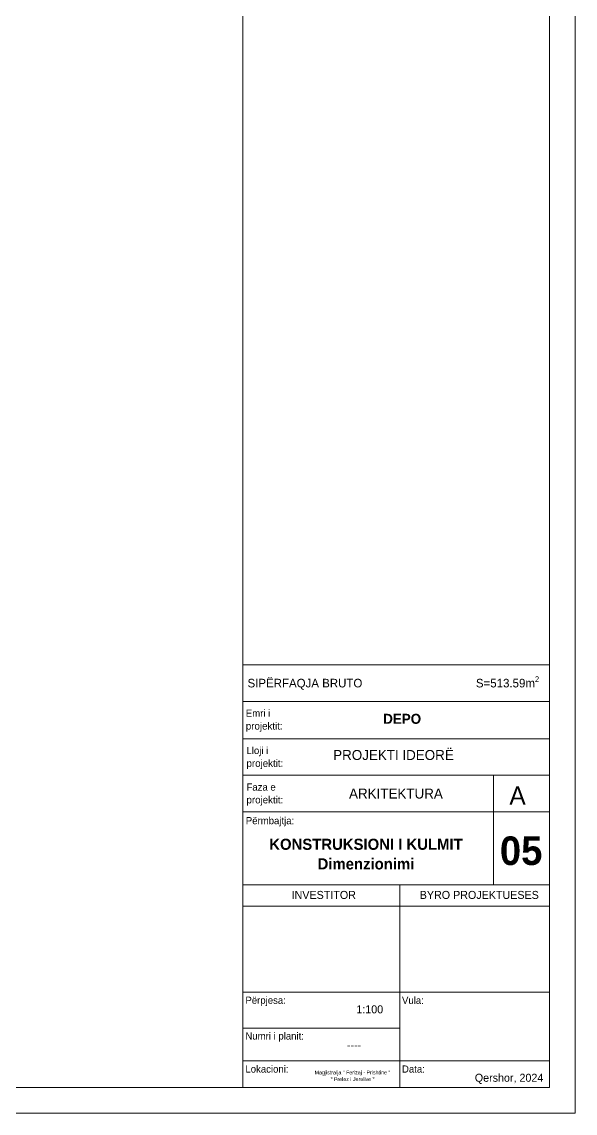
# Model space of a CAD drawing. Header units: millimetres. Extents: x 103307 to 160698, y -89732 to -49152.
# Drawn here: x 150255 to 160698, y -89732 to -69116 of the extents above; entities that cross this region are included whole.
import ezdxf

# ---------------------------------------------------------------- set-up
doc = ezdxf.new("R2010")
doc.units = ezdxf.units.MM
doc.header["$MEASUREMENT"] = 0
doc.layers.add('02. Tabela Projekti zbatues_Pen_No__1', color=7, linetype='Continuous', lineweight=5)
doc.layers.add('02. Tabela Projekti zbatues_Pen_No__156', color=7, linetype='Continuous', lineweight=5, true_color=0x54689e)
doc.layers.add('02. Tabela Projekti zbatues_Pen_No__61', color=7, linetype='Continuous', lineweight=5, true_color=0x6a6a6a)
doc.styles.add('GENERATED_STYLE_1', font='')
doc.styles.add('GENERATED_STYLE_2', font='')
doc.styles.get('GENERATED_STYLE_1').set_extended_font_data('Century Gothic', bold=True)
doc.styles.get('GENERATED_STYLE_2').set_extended_font_data('Century Gothic')

msp = doc.modelspace()

# ---------------------------------------------------------------- linework, layer by layer
at = {"layer": '02. Tabela Projekti zbatues_Pen_No__1', "color": 7, "linetype": 'Continuous', "lineweight": 5}
for points in [[(103306.8816130451, -49151.71972877091), (160698.4312863399, -49151.71972877091), (160698.4312863399, -89731.60333615124), (103306.8816130451, -89731.60333615124)], [(160215.3374338709, -89248.50948368241), (105722.3508753891, -89248.50948368241), (105722.3508753891, -49634.81358123974), (160215.3374338709, -49634.81358123974)]]:
    msp.add_lwpolyline(points, close=True, dxfattribs=at)
at = {"layer": '02. Tabela Projekti zbatues_Pen_No__61', "color": 251, "linetype": 'Continuous', "lineweight": 5, "true_color": 0x6a6a6a}
for points in [[(154428.0290333595, -81969.17510443517), (154428.0290333595, -49634.81358123974)], [(160215.3374338709, -81263.12347957281), (154428.0290333595, -81263.12347957281)], [(154428.0290333595, -81263.18135265681), (160215.3374338709, -81263.18135265681)], [(154428.0290333595, -81280.31178552228), (154428.0290333595, -81263.18135265679)], [(160215.3374338709, -81953.83873717384), (154428.0290333595, -81953.83873717384)], [(160215.3374338709, -81953.83873717384), (154428.0290333595, -81953.83873717384)], [(154428.0290333595, -81953.83873717384), (160215.3374338709, -81953.83873717384)], [(154428.0290333595, -82657.98055026405), (154428.0290333595, -81969.17510443517)], [(154428.0290333595, -83348.69580786508), (154428.0290333595, -82657.98055026405)], [(154428.0290333595, -82657.98055026405), (160215.3374338709, -82657.98055026405)], [(160215.3374338709, -82657.98055026405), (154428.0290333595, -82657.98055026405)], [(154428.0290333595, -84039.35319238213), (154428.0290333595, -83348.69580786508)], [(160215.3374338709, -83348.69580786508), (154428.0290333595, -83348.69580786508)], [(154428.0290333595, -83348.69580786508), (160215.3374338709, -83348.69580786508)], [(160222.2822039514, -83348.69580786508), (154431.5014183996, -83348.69580786508)], [(159155.1025348969, -83348.69580786508), (159155.1025348969, -85420.72583450018)], [(159155.1025348969, -83348.69580786508), (159155.1025348969, -85420.72583450018)], [(159155.1025348969, -83348.69580786508), (160215.3374338709, -83348.69580786508)], [(159155.1025348969, -84039.35319238213), (159155.1025348969, -83348.69580786508)], [(154428.0290333595, -85420.72583450018), (154428.0290333595, -84039.35319238213)], [(160215.3374338709, -84039.35319238213), (154428.0290333595, -84039.35319238213)], [(154428.0290333595, -84039.35319238213), (159155.1025348969, -84039.35319238213)], [(160222.2822039514, -84039.35319238213), (154431.5014183996, -84039.35319238213)], [(160222.2822039514, -84039.35319238213), (154431.5014183996, -84039.35319238213)], [(159155.1025348969, -84039.35319238213), (160215.3374338709, -84039.35319238213)], [(159155.1025348969, -85420.72583450018), (159155.1025348969, -84039.35319238213)], [(160215.3374338709, -84039.35319238213), (159155.1025348969, -84039.35319238213)], [(159155.1025348969, -84039.35319238213), (159155.1025348969, -85420.72583450018)], [(154428.0290333595, -85820.57097189153), (154428.0290333595, -85420.72583450018)], [(154428.0290333595, -85820.57097189153), (154428.0290333595, -85420.72583450018)], [(154428.0290333595, -85820.57097189153), (154428.0290333595, -85420.72583450018)], [(154428.0290333595, -85820.57097189153), (154428.0290333595, -85420.72583450018)], [(154428.0290333595, -85420.72583450018), (157387.079818541, -85420.72583450018)], [(154428.0290333595, -85420.72583450018), (157387.079818541, -85420.72583450018)], [(159155.1025348969, -85420.72583450018), (154428.0290333595, -85420.72583450018)], [(154431.5014183996, -85420.72583450018), (160222.2822039514, -85420.72583450018)], [(160215.3374338709, -85420.72583450018), (154431.5014183996, -85420.72583450018)], [(154431.5014183996, -85420.72583450018), (160215.3374338709, -85420.72583450018)], [(157387.079818541, -85420.72583450018), (157387.079818541, -85820.57097189153)], [(157387.079818541, -85420.72583450018), (157387.079818541, -85820.57097189153)], [(157387.079818541, -85420.72583450018), (160215.3374338709, -85420.72583450018)], [(157387.079818541, -86022.31654273333), (157387.079818541, -85420.72583450018)], [(160215.3374338709, -85420.72583450018), (159155.1025348969, -85420.72583450018)], [(154428.0290333595, -87387.31110207793), (154428.0290333595, -85820.57097189153)], [(154428.0290333595, -87387.31110207793), (154428.0290333595, -85820.57097189153)], [(157387.079818541, -85820.57097189153), (154428.0290333595, -85820.57097189153)], [(157387.079818541, -85820.57097189153), (154428.0290333595, -85820.57097189153)], [(154428.0290333595, -85820.57097189153), (157387.079818541, -85820.57097189153)], [(157387.079818541, -85820.57097189153), (157387.079818541, -87387.31110207793)], [(157387.079818541, -85820.57097189153), (160215.3374338709, -85820.57097189153)], [(157387.079818541, -87387.31110207793), (157387.079818541, -86022.31654273333)], [(154428.0290333595, -87787.21411255327), (154428.0290333595, -87387.31110207793)], [(154428.0290333595, -87787.21411255327), (154428.0290333595, -87387.31110207793)], [(154428.0290333595, -87787.21411255327), (154428.0290333595, -87387.31110207793)], [(154428.0290333595, -87787.21411255327), (154428.0290333595, -87387.31110207793)], [(157387.079818541, -87387.31110207793), (157387.079818541, -87787.21411255327)], [(157387.079818541, -87387.31110207793), (157387.079818541, -87787.21411255327)], [(157387.079818541, -87787.21411255327), (157387.079818541, -87387.31110207793)], [(160215.3374338709, -87447.03612477124), (154428.0290333595, -87447.03612477124)], [(154428.0290333595, -89248.50948368241), (154428.0290333595, -87787.21411255327)], [(154428.0290333595, -89248.50948368241), (154428.0290333595, -87787.21411255327)], [(157387.079818541, -87787.21411255327), (157387.079818541, -89248.50948368241)], [(157387.079818541, -88392.45082507878), (157387.079818541, -87787.21411255327)], [(157387.079818541, -88125.01930389115), (154428.0290333595, -88125.01930389115)], [(157387.079818541, -89248.50948368241), (157387.079818541, -88392.45082507878)], [(154428.0290333595, -88744.60854124987), (160215.3374338709, -88744.60854124987)]]:
    msp.add_lwpolyline(points, dxfattribs=at)

# ---------------------------------------------------------------- texts
at = {"layer": '02. Tabela Projekti zbatues_Pen_No__1', "color": 7, "linetype": 'Continuous', "lineweight": 5}
for s, insert, char_height, attachment_point, line_spacing_factor, style in [('\\A1;{\\pql;\\fCentury Gothic|b0|i0|c0|p34;Emri i\\P\\pql;\\fCentury Gothic|b0|i0|c0|p34;\\H1.018037x;projektit\\fCentury Gothic|b0|i0|c0|p34;\\H0.982283x;:}', (154482.502938303, -82527.01464243507), 135.0373342590591, 7, 1.063485093414839, 'GENERATED_STYLE_2'), ('\\A1;{\\pql;\\fCentury Gothic|b0|i0|c0|p34;Lloji i\\P\\pql;\\fCentury Gothic|b0|i0|c0|p34;\\H1.018037x;projektit\\fCentury Gothic|b0|i0|c0|p34;\\H0.982283x;:}', (154495.1610758171, -83231.15645552528), 135.0373342590591, 7, 1.063485093414839, 'GENERATED_STYLE_2'), ('\\A1;{\\pql;\\fCentury Gothic|b0|i0|c0|p34;Faza e\\P\\pql;\\fCentury Gothic|b0|i0|c0|p34;\\H1.017766x;projektit\\fCentury Gothic|b0|i0|c0|p34;\\H0.982544x;:}', (154495.1610758171, -83921.80938516263), 135.0373342590591, 7, 1.063144617486298, 'GENERATED_STYLE_2'), ('\\A1;{\\pqc;\\fCentury Gothic|b1|i0|c0|p34;KONSTRUKSIONI I KULMIT\\P\\pqc;\\fCentury Gothic|b1|i0|c0|p34;Dimenzionimi}', (156750.0743880365, -85130.10513173408), 210, 8, 1.057895285049649, 'GENERATED_STYLE_1'), ('\\A1;{\\pqc;\\fCentury Gothic|b0|i0|c0|p34;Magjistralja " Ferizaj - Prishtine "\\P\\pqc;\\fCentury Gothic|b0|i0|c0|p34;" \\fCentury Gothic|b0|i0|c0|p34;Prelez i Jerelive\\fCentury Gothic|b0|i0|c0|p34; "}', (156496.3577217606, -89127.03745896765), 72, 8, 1.058207177304636, 'GENERATED_STYLE_2')]:
    msp.add_mtext(s, dxfattribs=dict(at, insert=insert, char_height=char_height, attachment_point=attachment_point, line_spacing_factor=line_spacing_factor, style=style))
at = {"layer": '02. Tabela Projekti zbatues_Pen_No__1', "color": 7, "linetype": 'Continuous', "lineweight": 5, "attachment_point": 7}
for s, insert, char_height, style in [('\\A1;{\\pql;\\fCentury Gothic|b0|i0|c0|p34;PROJEKTI \\fCentury Gothic|b0|i0|c0|p34;IDEORË}', (156131.5315947741, -83062.88134105536), 189.0519208847187, 'GENERATED_STYLE_2'), ('\\A1;{\\pql;\\fCentury Gothic|b0|i0|c0|p34;ARKITEKTURA}', (156430.8352979295, -83791.5407521163), 189.0519208847187, 'GENERATED_STYLE_2'), ('\\A1;{\\pql;\\fCentury Gothic|b0|i0|c0|p34;A}', (159456.1301637939, -83906.80051333488), 347.237973528224, 'GENERATED_STYLE_2'), ('\\A1;{\\pql;\\fCentury Gothic|b0|i0|c0|p34;Përmbajtja\\fCentury Gothic|b0|i0|c0|p34;:}', (154482.502938303, -84313.93106226214), 135.0373342590592, 'GENERATED_STYLE_2'), ('\\A1;{\\pql;\\fCentury Gothic|b1|i0|c0|p34;0\\fCentury Gothic|b1|i0|c0|p34;5}', (159277.078767022, -85051.37259387548), 540.148758572963, 'GENERATED_STYLE_1'), ('\\A1;{\\pql;\\fCentury Gothic|b0|i0|c0|p34;INVESTITOR}', (155347.1353959178, -85686.64624880438), 151.2421151710484, 'GENERATED_STYLE_2'), ('\\A1;{\\pql;\\fCentury Gothic|b0|i0|c0|p34;BYRO PROJEKTUESES}', (157765.0438246148, -85686.64624880438), 151.2421151710484, 'GENERATED_STYLE_2'), ('\\A1;{\\pql;\\fCentury Gothic|b0|i0|c0|p34;Përpjesa\\fCentury Gothic|b0|i0|c0|p34;:}', (154475.1530520045, -87706.26613467318), 135.0373342590592, 'GENERATED_STYLE_2'), ('\\A1;{\\pql;\\fCentury Gothic|b0|i0|c0|p34;Vula\\fCentury Gothic|b0|i0|c0|p34;:}', (157430.0115075085, -87669.18664883671), 135.0373342590591, 'GENERATED_STYLE_2'), ('\\A1;{\\pql;\\fCentury Gothic|b0|i0|c0|p34;1:\\fCentury Gothic|b0|i0|c0|p34;100}', (156568.8498295347, -87847.30882555654), 151.2421151710484, 'GENERATED_STYLE_2'), ('\\A1;{\\pql;\\fCentury Gothic|b0|i0|c0|p34;Numri i planit\\fCentury Gothic|b0|i0|c0|p34;:}', (154475.1530520045, -88381.67646515186), 135.0373342590592, 'GENERATED_STYLE_2'), ('\\A1;{\\pql;\\fCentury Gothic|b0|i0|c0|p34;----}', (156391.8400678458, -88520.87959422031), 151.2421151710484, 'GENERATED_STYLE_2'), ('\\A1;{\\pql;\\fCentury Gothic|b0|i0|c0|p34;Lokacioni\\fCentury Gothic|b0|i0|c0|p34;:}', (154475.1530520045, -88966.75969192109), 135.0373342590591, 'GENERATED_STYLE_2'), ('\\A1;{\\pql;\\fCentury Gothic|b0|i0|c0|p34;Data\\fCentury Gothic|b0|i0|c0|p34;:}', (157430.0115075085, -88966.7595831853), 135.0373342590591, 'GENERATED_STYLE_2'), ('\\A1;{\\pql;\\fCentury Gothic|b0|i0|c0|p34;Qershor, 2024}', (158804.5034728141, -89179.68049580371), 151.2421151710484, 'GENERATED_STYLE_2')]:
    msp.add_mtext(s, dxfattribs=dict(at, insert=insert, char_height=char_height, style=style))
at = {"layer": '02. Tabela Projekti zbatues_Pen_No__156', "color": 165, "linetype": 'Continuous', "lineweight": 5, "true_color": 0x54689e, "attachment_point": 7}
for s, insert, char_height, style in [('\\A1;{\\pql;\\fCentury Gothic|b0|i0|c0|p34;SIPËRFAQJA BRUTO^I^I^I\\fCentury Gothic|b0|i0|c0|p34;       S=513.59m\\fCentury Gothic|b0|i0|c0|p34;\\A1{\\H.66x;\\S2^  ;}}', (154514.7607726132, -81736.15599569252), 162.0449168035256, 'GENERATED_STYLE_2'), ('\\A1;{\\pql;\\fCentury Gothic|b1|i0|c0|p34;DEPO}', (157075.0030741105, -82379.26851514322), 189.0519208847187, 'GENERATED_STYLE_1')]:
    msp.add_mtext(s, dxfattribs=dict(at, insert=insert, char_height=char_height, style=style))

doc.saveas('drawing.dxf')
